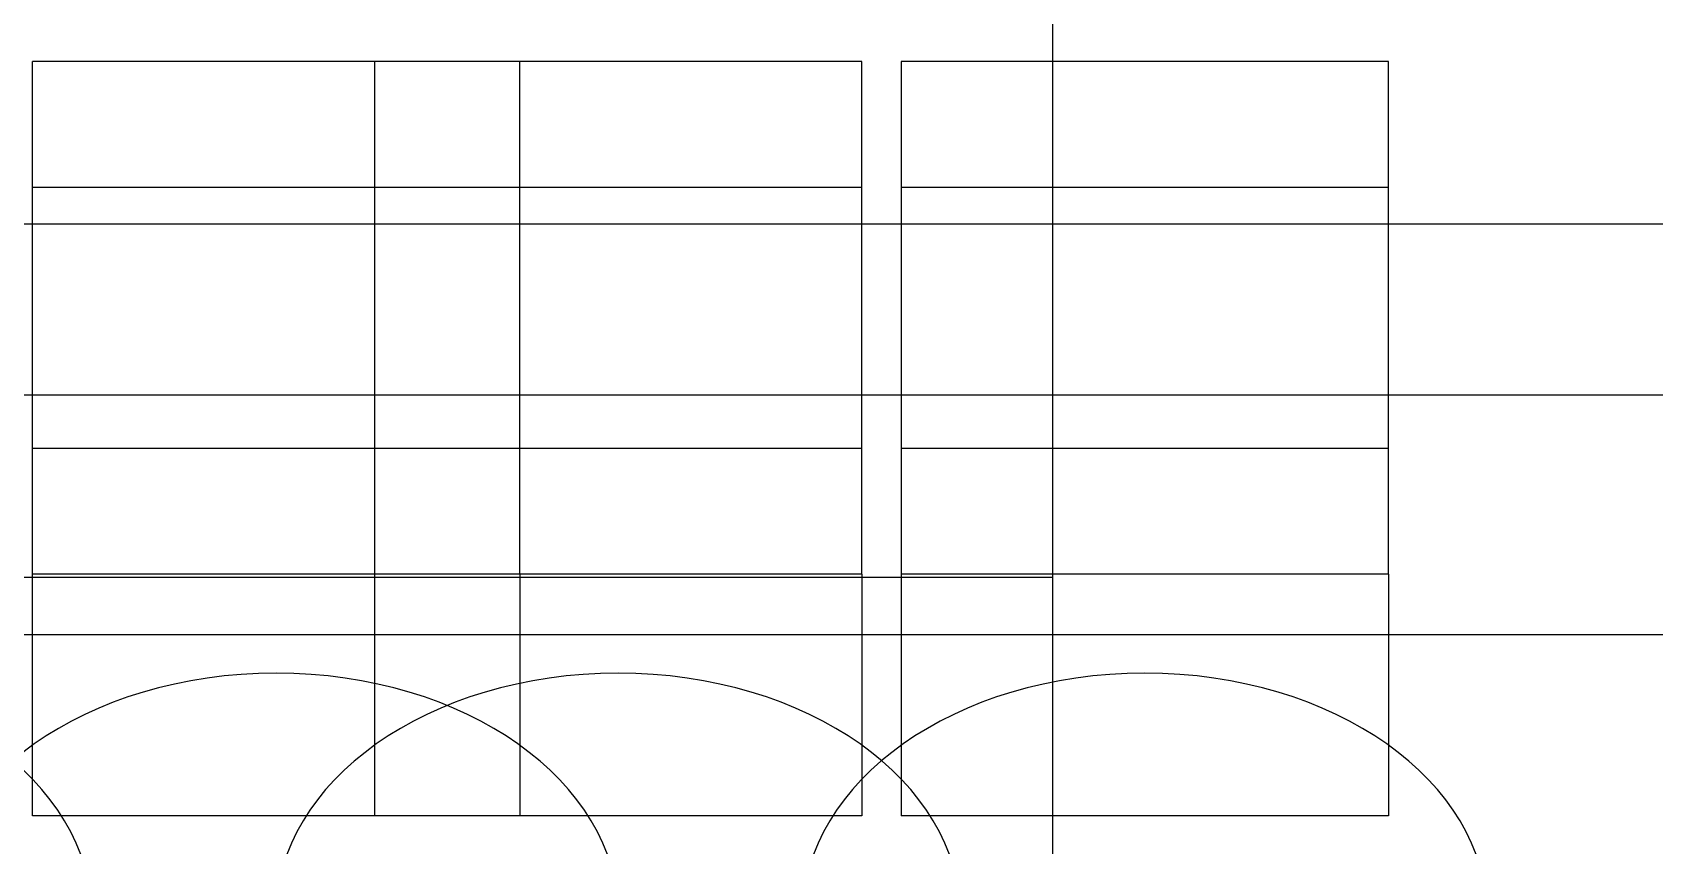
# Model space of a CAD drawing. Extents: x 0 to 171, y 0 to 233.
# Drawn here: x 111.46 to 120.89, y 20.25 to 24.98 of the extents above; entities that cross this region are included whole.
import ezdxf

# ---------------------------------------------------------------- set-up
doc = ezdxf.new("R2010")
doc.units = 0
doc.layers.add('-15N-THT. THIẾT BỊ ĐÓNG MỞ', color=40, linetype='CONTINUOUS')

# ---------------------------------------------------------------- blocks, each defined once
blk = doc.blocks.new('06 - N - SC VSD CHIẾU TRÊN ATV630U75~D11N4')
at = {"layer": '-15N-THT. THIẾT BỊ ĐÓNG MỞ'}
for p, q in [((31.8945, -200.6534), (31.8945, -217.4922)), ((25.964, -212.5861), (25.964, -208.1992)), ((30.786, -208.1992), (25.964, -208.1992)), ((27.9525, -208.1992), (27.9525, -212.5861)), ((28.7976, -210.4489), (28.7976, -208.1992)), ((30.786, -210.4489), (30.786, -208.1992)), ((31.0147, -208.1992), (31.0147, -212.5861)), ((33.8482, -208.1992), (31.0147, -208.1992)), ((33.8482, -210.4489), (33.8482, -208.1992)), ((25.964, -208.9304), (30.786, -208.9304)), ((27.9525, -208.9304), (27.9525, -208.9304)), ((28.7976, -208.9304), (28.7976, -208.9304)), ((30.786, -208.9304), (30.786, -208.9304)), ((31.0147, -208.9304), (33.8482, -208.9304)), ((31.0147, -208.9304), (31.0147, -208.9304)), ((33.8482, -208.9304), (33.8482, -208.9304)), ((-42.4069, -209.1443), (66.7594, -209.1443)), ((-66.6066, -210.1385), (66.6066, -210.1385)), ((25.964, -210.4489), (30.786, -210.4489)), ((28.7976, -211.18), (28.7976, -210.4489)), ((30.786, -211.18), (30.786, -210.4489)), ((31.0147, -210.4489), (33.8482, -210.4489)), ((33.8482, -211.18), (33.8482, -210.4489)), ((-38.8143, -211.1986), (31.8945, -211.1986)), ((30.786, -211.18), (25.964, -211.18)), ((28.7976, -211.18), (28.7976, -212.5861)), ((30.786, -211.18), (30.786, -212.5861)), ((33.8482, -211.18), (31.0147, -211.18)), ((33.8482, -211.18), (33.8482, -212.5861)), ((9.7036, -211.5315), (39.5042, -211.5315)), ((30.786, -212.5861), (25.964, -212.5861)), ((33.8482, -212.5861), (31.0147, -212.5861))]:
    blk.add_line(p, q, dxfattribs=at)
for centre in [(24.3186, -213.1625), (27.3808, -213.1625), (29.3692, -213.1625), (32.4314, -213.1625)]:
    blk.add_ellipse(centre, major_axis=(-1.9884, 0), ratio=0.707107, start_param=3.141593, end_param=6.283185, dxfattribs=at)

msp = doc.modelspace()

# ---------------------------------------------------------------- block references
msp.add_blockref('06 - N - SC VSD CHIẾU TRÊN ATV630U75~D11N4', (85.5, 233.0068))

doc.saveas('drawing.dxf')
